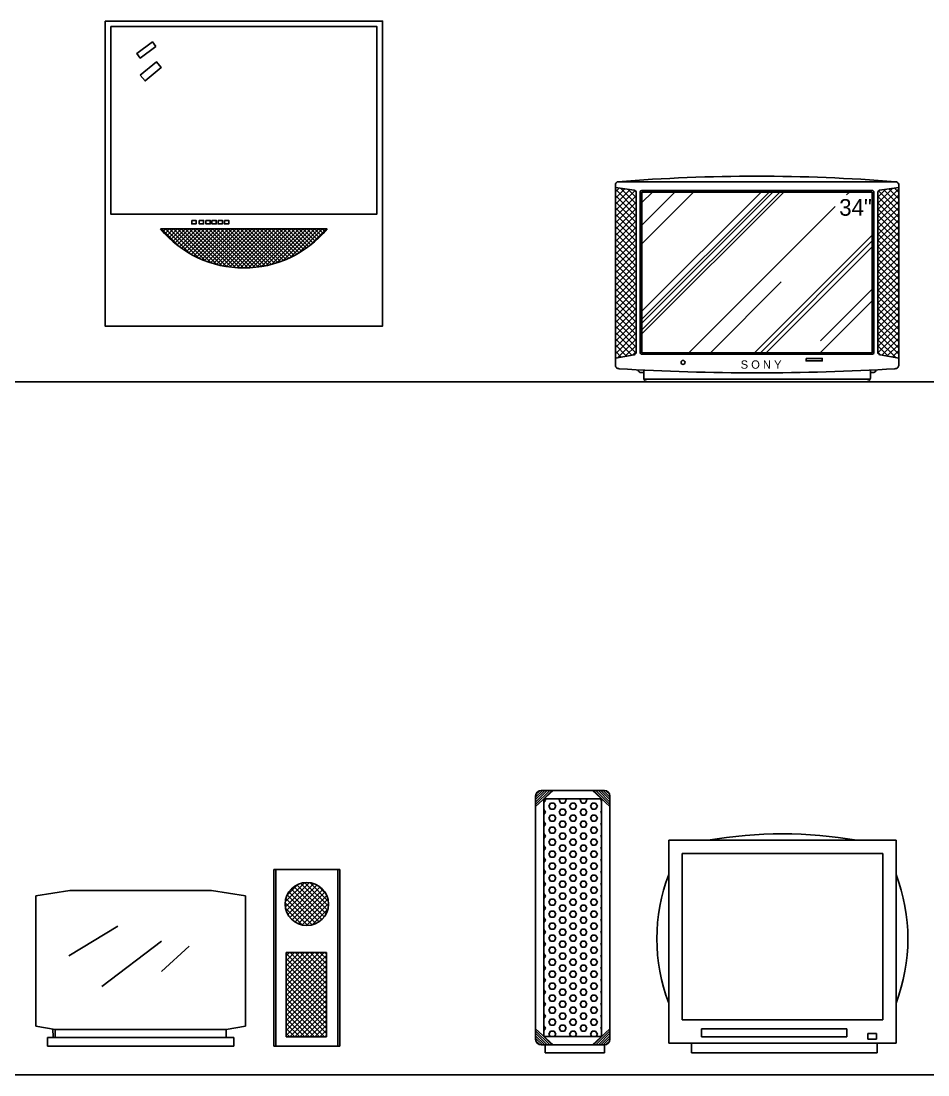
# Model space of a CAD drawing. Header units: inches. Extents: x 11.6 to 54.1, y 10.7 to 35.5.
# Drawn here: x 46.035 to 49.305, y 28.918 to 32.719 of the extents above; entities that cross this region are included whole.
import ezdxf

# ---------------------------------------------------------------- set-up
doc = ezdxf.new("R2010")
doc.units = ezdxf.units.IN
doc.header["$MEASUREMENT"] = 0
for name, color, linetype in [('02', 2, 'Continuous'), ('1', 1, 'Continuous'), ('4', 4, 'Continuous'), ('8', 8, 'Continuous')]:
    doc.layers.add(name, color=color, linetype=linetype)
doc.styles.get("Standard").update_dxf_attribs({"font": 'arial.ttf'})

msp = doc.modelspace()

# ---------------------------------------------------------------- hatches: boundary and pattern name
at = {"layer": '8'}
h = msp.add_hatch(dxfattribs=at)
h.set_pattern_fill('ANSI37', color=256, scale=0.005, style=0)
h.set_pattern_definition([(45, (41.211778, 18.648548), (-0.01122532, 0.01122532), []), (135, (41.211778, 18.648548), (-0.01122532, -0.01122532), [])])
h.paths.add_polyline_path([(48.2531, 32.1008, 0.358108), (48.246, 32.1092), (48.1781, 32.1188), (48.1781, 31.5037), (48.2454, 31.5157, 0.339562), (48.2531, 31.5245)])
h.paths.add_polyline_path([(49.1247, 31.523, 0.296181), (49.1321, 31.5157), (49.1997, 31.5036), (49.1997, 32.1189), (49.1307, 32.1092, 0.283174), (49.1247, 32.1021)])
h = msp.add_hatch(dxfattribs=at)
h.set_pattern_fill('ANSI37', color=256, scale=0.08, style=0)
h.set_pattern_definition([(45, (-63.41279, 25.887909), (-0.0070710678, 0.0070710678), []), (135, (-63.41279, 25.887909), (-0.0070710678, -0.0070710678), [])])
h.paths.add_polyline_path([(46.5384, 31.9693, 0.469549), (47.1384, 31.9693)])

# ---------------------------------------------------------------- linework, layer by layer
at = {"layer": '02'}
for p, q in [((48.1781, 32.1304), (48.1781, 31.478)), ((48.1872, 32.1397), (49.1883, 32.1397)), ((49.1997, 31.4787), (49.1997, 32.1304)), ((48.1781, 32.1188), (48.246, 32.1092)), ((48.2531, 32.1008), (48.2531, 31.5245)), ((48.2738, 32.0647), (48.3113, 32.1022)), ((48.2738, 31.9834), (48.3926, 32.1022)), ((48.2738, 31.6298), (48.7461, 32.1022)), ((48.2738, 31.9162), (48.4597, 32.1022)), ((48.2738, 31.5909), (48.785, 32.1022)), ((48.2738, 31.644), (48.732, 32.1022)), ((48.2738, 31.6051), (48.7709, 32.1022)), ((48.2738, 31.6723), (48.7037, 32.1022)), ((49.0117, 32.092), (49.0219, 32.1022)), ((49.1247, 32.1021), (49.1247, 31.523)), ((49.1997, 32.1189), (49.1307, 32.1092)), ((48.4428, 31.5231), (48.97, 32.0503)), ((47.1384, 31.9693), (46.5384, 31.9693)), ((48.6797, 31.5231), (49.1038, 31.9472)), ((48.7009, 31.5231), (49.1038, 31.926)), ((48.7221, 31.5231), (49.1038, 31.9048)), ((48.5206, 31.5231), (48.7756, 31.7781)), ((48.917, 31.566), (49.1038, 31.7527)), ((48.9166, 31.5231), (49.1038, 31.7103)), ((48.4428, 31.5231), (48.4715, 31.5518)), ((48.2454, 31.5157), (48.1781, 31.5037)), ((49.1321, 31.5157), (49.1995, 31.5037)), ((48.2718, 31.4513), (48.2802, 31.4513)), ((48.2802, 31.4604), (48.2802, 31.4317)), ((49.0973, 31.4604), (49.0973, 31.4317)), ((49.1057, 31.4513), (49.0973, 31.4513)), ((48.2809, 31.428), (49.0967, 31.428)), ((48.2929, 31.418), (49.0847, 31.418)), ((47.8905, 29.8933), (47.9412, 29.944)), ((47.8905, 29.9022), (47.9323, 29.944)), ((47.8905, 29.911), (47.9235, 29.944)), ((47.8905, 29.9199), (47.9146, 29.944)), ((47.8905, 29.8864), (47.9532, 29.944)), ((47.8905, 29.924), (47.8905, 29.0466)), ((47.8913, 29.9295), (47.905, 29.9432)), ((48.1383, 29.944), (47.9105, 29.944)), ((47.9142, 29.9082), (47.95, 29.944)), ((48.1583, 29.8864), (48.0956, 29.944)), ((48.1346, 29.9082), (48.0988, 29.944)), ((48.1583, 29.8933), (48.1076, 29.944)), ((48.1583, 29.9022), (48.1165, 29.944)), ((48.1583, 29.911), (48.1253, 29.944)), ((48.1583, 29.9199), (48.1342, 29.944)), ((48.1575, 29.9295), (48.1438, 29.9432)), ((48.1583, 29.0466), (48.1583, 29.924)), ((47.9205, 29.914), (47.9205, 29.0566)), ((48.1283, 29.914), (47.9205, 29.914)), ((47.9205, 29.9009), (47.9256, 29.9096)), ((47.9256, 29.9096), (47.923, 29.914)), ((47.9381, 29.8879), (47.9443, 29.8988)), ((47.9443, 29.8771), (47.9381, 29.8879)), ((47.9443, 29.8988), (47.9568, 29.8988)), ((47.9443, 29.8771), (47.9568, 29.8771)), ((47.9631, 29.8879), (47.9568, 29.8988)), ((47.9568, 29.8771), (47.9631, 29.8879)), ((47.9756, 29.9096), (47.9781, 29.914)), ((47.9818, 29.8988), (47.9756, 29.9096)), ((47.9756, 29.8663), (47.9818, 29.8771)), ((47.9818, 29.8988), (47.9943, 29.8988)), ((47.9818, 29.8771), (47.9943, 29.8771)), ((47.9943, 29.8988), (48.0006, 29.9096)), ((48.0006, 29.8663), (47.9943, 29.8771)), ((48.0006, 29.9096), (47.998, 29.914)), ((48.0131, 29.8879), (48.0193, 29.8988)), ((48.0193, 29.8771), (48.0131, 29.8879)), ((48.0193, 29.8988), (48.0318, 29.8988)), ((48.0193, 29.8771), (48.0318, 29.8771)), ((48.0381, 29.8879), (48.0318, 29.8988)), ((48.0318, 29.8771), (48.0381, 29.8879)), ((48.0506, 29.9096), (48.0531, 29.914)), ((48.0568, 29.8988), (48.0506, 29.9096)), ((48.0506, 29.8663), (48.0568, 29.8771)), ((48.0568, 29.8988), (48.0693, 29.8988)), ((48.0568, 29.8771), (48.0693, 29.8771)), ((48.0693, 29.8988), (48.0756, 29.9096)), ((48.0756, 29.8663), (48.0693, 29.8771)), ((48.0756, 29.9096), (48.073, 29.914)), ((48.0881, 29.8879), (48.0943, 29.8988)), ((48.0943, 29.8771), (48.0881, 29.8879)), ((48.0943, 29.8988), (48.1068, 29.8988)), ((48.0943, 29.8771), (48.1068, 29.8771)), ((48.1131, 29.8879), (48.1068, 29.8988)), ((48.1068, 29.8771), (48.1131, 29.8879)), ((48.1256, 29.9096), (48.1281, 29.914)), ((48.1283, 29.9049), (48.1256, 29.9096)), ((48.1283, 29.0566), (48.1283, 29.914)), ((47.9256, 29.8663), (47.9205, 29.875)), ((47.9205, 29.8576), (47.9256, 29.8663)), ((47.9381, 29.8446), (47.9443, 29.8555)), ((47.9443, 29.8338), (47.9381, 29.8446)), ((47.9443, 29.8555), (47.9568, 29.8555)), ((47.9631, 29.8446), (47.9568, 29.8555)), ((47.9568, 29.8338), (47.9631, 29.8446)), ((47.9818, 29.8555), (47.9756, 29.8663)), ((47.9818, 29.8555), (47.9943, 29.8555)), ((47.9943, 29.8555), (48.0006, 29.8663)), ((48.0131, 29.8446), (48.0193, 29.8555)), ((48.0193, 29.8338), (48.0131, 29.8446)), ((48.0193, 29.8555), (48.0318, 29.8555)), ((48.0381, 29.8446), (48.0318, 29.8555)), ((48.0318, 29.8338), (48.0381, 29.8446)), ((48.0568, 29.8555), (48.0506, 29.8663)), ((48.0568, 29.8555), (48.0693, 29.8555)), ((48.0693, 29.8555), (48.0756, 29.8663)), ((48.0881, 29.8446), (48.0943, 29.8555)), ((48.0943, 29.8338), (48.0881, 29.8446)), ((48.0943, 29.8555), (48.1068, 29.8555)), ((48.1131, 29.8446), (48.1068, 29.8555)), ((48.1068, 29.8338), (48.1131, 29.8446)), ((48.1256, 29.8663), (48.1283, 29.871)), ((48.1283, 29.8616), (48.1256, 29.8663)), ((47.9256, 29.823), (47.9205, 29.8317)), ((47.9205, 29.8143), (47.9256, 29.823)), ((47.9381, 29.8013), (47.9443, 29.8122)), ((47.9443, 29.7905), (47.9381, 29.8013)), ((47.9443, 29.8338), (47.9568, 29.8338)), ((47.9443, 29.8122), (47.9568, 29.8122)), ((47.9631, 29.8013), (47.9568, 29.8122)), ((47.9568, 29.7905), (47.9631, 29.8013)), ((47.9756, 29.823), (47.9818, 29.8338)), ((47.9818, 29.8122), (47.9756, 29.823)), ((47.9818, 29.8338), (47.9943, 29.8338)), ((47.9818, 29.8122), (47.9943, 29.8122)), ((48.0006, 29.823), (47.9943, 29.8338)), ((47.9943, 29.8122), (48.0006, 29.823)), ((48.0131, 29.8013), (48.0193, 29.8122)), ((48.0193, 29.7905), (48.0131, 29.8013)), ((48.0193, 29.8338), (48.0318, 29.8338)), ((48.0193, 29.8122), (48.0318, 29.8122)), ((48.0381, 29.8013), (48.0318, 29.8122)), ((48.0318, 29.7905), (48.0381, 29.8013)), ((48.0506, 29.823), (48.0568, 29.8338)), ((48.0568, 29.8122), (48.0506, 29.823)), ((48.0568, 29.8338), (48.0693, 29.8338)), ((48.0568, 29.8122), (48.0693, 29.8122)), ((48.0756, 29.823), (48.0693, 29.8338)), ((48.0693, 29.8122), (48.0756, 29.823)), ((48.0881, 29.8013), (48.0943, 29.8122)), ((48.0943, 29.7905), (48.0881, 29.8013)), ((48.0943, 29.8338), (48.1068, 29.8338)), ((48.0943, 29.8122), (48.1068, 29.8122)), ((48.1131, 29.8013), (48.1068, 29.8122)), ((48.1068, 29.7905), (48.1131, 29.8013)), ((48.1256, 29.823), (48.1283, 29.8277)), ((48.1283, 29.8183), (48.1256, 29.823)), ((47.9256, 29.7797), (47.9205, 29.7884)), ((47.9205, 29.771), (47.9256, 29.7797)), ((47.9381, 29.758), (47.9443, 29.7689)), ((47.9443, 29.7905), (47.9568, 29.7905)), ((47.9443, 29.7689), (47.9568, 29.7689)), ((47.9631, 29.758), (47.9568, 29.7689)), ((47.9756, 29.7797), (47.9818, 29.7905)), ((47.9818, 29.7689), (47.9756, 29.7797)), ((47.9818, 29.7905), (47.9943, 29.7905)), ((47.9818, 29.7689), (47.9943, 29.7689)), ((48.0006, 29.7797), (47.9943, 29.7905)), ((47.9943, 29.7689), (48.0006, 29.7797)), ((48.0131, 29.758), (48.0193, 29.7689)), ((48.0193, 29.7905), (48.0318, 29.7905)), ((48.0193, 29.7689), (48.0318, 29.7689)), ((48.0381, 29.758), (48.0318, 29.7689)), ((48.0506, 29.7797), (48.0568, 29.7905)), ((48.0568, 29.7689), (48.0506, 29.7797)), ((48.0568, 29.7905), (48.0693, 29.7905)), ((48.0568, 29.7689), (48.0693, 29.7689)), ((48.0756, 29.7797), (48.0693, 29.7905)), ((48.0693, 29.7689), (48.0756, 29.7797)), ((48.0881, 29.758), (48.0943, 29.7689)), ((48.0943, 29.7905), (48.1068, 29.7905)), ((48.0943, 29.7689), (48.1068, 29.7689)), ((48.1131, 29.758), (48.1068, 29.7689)), ((48.1256, 29.7797), (48.1283, 29.7844)), ((48.1283, 29.775), (48.1256, 29.7797)), ((48.3703, 29.7648), (48.3703, 29.0321)), ((49.1899, 29.7648), (48.3703, 29.7648)), ((49.1899, 29.0321), (49.1899, 29.7648)), ((47.9256, 29.7364), (47.9205, 29.7451)), ((47.9205, 29.7277), (47.9256, 29.7364)), ((47.9443, 29.7472), (47.9381, 29.758)), ((47.9381, 29.7147), (47.9443, 29.7256)), ((47.9443, 29.7472), (47.9568, 29.7472)), ((47.9443, 29.7256), (47.9568, 29.7256)), ((47.9568, 29.7472), (47.9631, 29.758)), ((47.9631, 29.7147), (47.9568, 29.7256)), ((47.9756, 29.7364), (47.9818, 29.7472)), ((47.9818, 29.7256), (47.9756, 29.7364)), ((47.9818, 29.7472), (47.9943, 29.7472)), ((47.9818, 29.7256), (47.9943, 29.7256)), ((48.0006, 29.7364), (47.9943, 29.7472)), ((47.9943, 29.7256), (48.0006, 29.7364)), ((48.0193, 29.7472), (48.0131, 29.758)), ((48.0131, 29.7147), (48.0193, 29.7256)), ((48.0193, 29.7472), (48.0318, 29.7472)), ((48.0193, 29.7256), (48.0318, 29.7256)), ((48.0318, 29.7472), (48.0381, 29.758)), ((48.0381, 29.7147), (48.0318, 29.7256)), ((48.0506, 29.7364), (48.0568, 29.7472)), ((48.0568, 29.7256), (48.0506, 29.7364)), ((48.0568, 29.7472), (48.0693, 29.7472)), ((48.0568, 29.7256), (48.0693, 29.7256)), ((48.0756, 29.7364), (48.0693, 29.7472)), ((48.0693, 29.7256), (48.0756, 29.7364)), ((48.0943, 29.7472), (48.0881, 29.758)), ((48.0881, 29.7147), (48.0943, 29.7256)), ((48.0943, 29.7472), (48.1068, 29.7472)), ((48.0943, 29.7256), (48.1068, 29.7256)), ((48.1068, 29.7472), (48.1131, 29.758)), ((48.1131, 29.7147), (48.1068, 29.7256)), ((48.1256, 29.7364), (48.1283, 29.7411)), ((48.1283, 29.7317), (48.1256, 29.7364)), ((47.9256, 29.6931), (47.9205, 29.7018)), ((47.9205, 29.6844), (47.9256, 29.6931)), ((47.9443, 29.7039), (47.9381, 29.7147)), ((47.9443, 29.7039), (47.9568, 29.7039)), ((47.9568, 29.7039), (47.9631, 29.7147)), ((47.9756, 29.6931), (47.9818, 29.7039)), ((47.9818, 29.6823), (47.9756, 29.6931)), ((47.9818, 29.7039), (47.9943, 29.7039)), ((48.0006, 29.6931), (47.9943, 29.7039)), ((47.9943, 29.6823), (48.0006, 29.6931)), ((48.0193, 29.7039), (48.0131, 29.7147)), ((48.0193, 29.7039), (48.0318, 29.7039)), ((48.0318, 29.7039), (48.0381, 29.7147)), ((48.0506, 29.6931), (48.0568, 29.7039)), ((48.0568, 29.6823), (48.0506, 29.6931)), ((48.0568, 29.7039), (48.0693, 29.7039)), ((48.0756, 29.6931), (48.0693, 29.7039)), ((48.0693, 29.6823), (48.0756, 29.6931)), ((48.0943, 29.7039), (48.0881, 29.7147)), ((48.0943, 29.7039), (48.1068, 29.7039)), ((48.1068, 29.7039), (48.1131, 29.7147)), ((48.1256, 29.6931), (48.1283, 29.6978)), ((48.1283, 29.6884), (48.1256, 29.6931)), ((48.4183, 29.7168), (48.4183, 29.1168)), ((49.1419, 29.7168), (48.4183, 29.7168)), ((49.1419, 29.1168), (49.1419, 29.7168)), ((47.9256, 29.6498), (47.9205, 29.6585)), ((47.9205, 29.6411), (47.9256, 29.6498)), ((47.9381, 29.6714), (47.9443, 29.6823)), ((47.9443, 29.6606), (47.9381, 29.6714)), ((47.9443, 29.6823), (47.9568, 29.6823)), ((47.9443, 29.6606), (47.9568, 29.6606)), ((47.9631, 29.6714), (47.9568, 29.6823)), ((47.9568, 29.6606), (47.9631, 29.6714)), ((47.9756, 29.6498), (47.9818, 29.6606)), ((47.9818, 29.639), (47.9756, 29.6498)), ((47.9818, 29.6823), (47.9943, 29.6823)), ((47.9818, 29.6606), (47.9943, 29.6606)), ((48.0006, 29.6498), (47.9943, 29.6606)), ((47.9943, 29.639), (48.0006, 29.6498)), ((48.0131, 29.6714), (48.0193, 29.6823)), ((48.0193, 29.6606), (48.0131, 29.6714)), ((48.0193, 29.6823), (48.0318, 29.6823)), ((48.0193, 29.6606), (48.0318, 29.6606)), ((48.0381, 29.6714), (48.0318, 29.6823)), ((48.0318, 29.6606), (48.0381, 29.6714)), ((48.0506, 29.6498), (48.0568, 29.6606)), ((48.0568, 29.639), (48.0506, 29.6498)), ((48.0568, 29.6823), (48.0693, 29.6823)), ((48.0568, 29.6606), (48.0693, 29.6606)), ((48.0756, 29.6498), (48.0693, 29.6606)), ((48.0693, 29.639), (48.0756, 29.6498)), ((48.0881, 29.6714), (48.0943, 29.6823)), ((48.0943, 29.6606), (48.0881, 29.6714)), ((48.0943, 29.6823), (48.1068, 29.6823)), ((48.0943, 29.6606), (48.1068, 29.6606)), ((48.1131, 29.6714), (48.1068, 29.6823)), ((48.1068, 29.6606), (48.1131, 29.6714)), ((48.1256, 29.6498), (48.1283, 29.6545)), ((48.1283, 29.6451), (48.1256, 29.6498)), ((47.9256, 29.6065), (47.9205, 29.6152)), ((47.9381, 29.6281), (47.9443, 29.639)), ((47.9443, 29.6173), (47.9381, 29.6281)), ((47.9443, 29.639), (47.9568, 29.639)), ((47.9443, 29.6173), (47.9568, 29.6173)), ((47.9631, 29.6281), (47.9568, 29.639)), ((47.9568, 29.6173), (47.9631, 29.6281)), ((47.9756, 29.6065), (47.9818, 29.6173)), ((47.9818, 29.639), (47.9943, 29.639)), ((47.9818, 29.6173), (47.9943, 29.6173)), ((48.0006, 29.6065), (47.9943, 29.6173)), ((48.0131, 29.6281), (48.0193, 29.639)), ((48.0193, 29.6173), (48.0131, 29.6281)), ((48.0193, 29.639), (48.0318, 29.639)), ((48.0193, 29.6173), (48.0318, 29.6173)), ((48.0381, 29.6281), (48.0318, 29.639)), ((48.0318, 29.6173), (48.0381, 29.6281)), ((48.0506, 29.6065), (48.0568, 29.6173)), ((48.0568, 29.639), (48.0693, 29.639)), ((48.0568, 29.6173), (48.0693, 29.6173)), ((48.0756, 29.6065), (48.0693, 29.6173)), ((48.0881, 29.6281), (48.0943, 29.639)), ((48.0943, 29.6173), (48.0881, 29.6281)), ((48.0943, 29.639), (48.1068, 29.639)), ((48.0943, 29.6173), (48.1068, 29.6173)), ((48.1131, 29.6281), (48.1068, 29.639)), ((48.1068, 29.6173), (48.1131, 29.6281)), ((48.1256, 29.6065), (48.1283, 29.6112)), ((47.9205, 29.5978), (47.9256, 29.6065)), ((47.9381, 29.5848), (47.9443, 29.5957)), ((47.9443, 29.574), (47.9381, 29.5848)), ((47.9443, 29.5957), (47.9568, 29.5957)), ((47.9443, 29.574), (47.9568, 29.574)), ((47.9631, 29.5848), (47.9568, 29.5957)), ((47.9568, 29.574), (47.9631, 29.5848)), ((47.9818, 29.5957), (47.9756, 29.6065)), ((47.9756, 29.5632), (47.9818, 29.574)), ((47.9818, 29.5957), (47.9943, 29.5957)), ((47.9818, 29.574), (47.9943, 29.574)), ((47.9943, 29.5957), (48.0006, 29.6065)), ((48.0006, 29.5632), (47.9943, 29.574)), ((48.0131, 29.5848), (48.0193, 29.5957)), ((48.0193, 29.574), (48.0131, 29.5848)), ((48.0193, 29.5957), (48.0318, 29.5957)), ((48.0193, 29.574), (48.0318, 29.574)), ((48.0381, 29.5848), (48.0318, 29.5957)), ((48.0318, 29.574), (48.0381, 29.5848)), ((48.0568, 29.5957), (48.0506, 29.6065)), ((48.0506, 29.5632), (48.0568, 29.574)), ((48.0568, 29.5957), (48.0693, 29.5957)), ((48.0568, 29.574), (48.0693, 29.574)), ((48.0693, 29.5957), (48.0756, 29.6065)), ((48.0756, 29.5632), (48.0693, 29.574)), ((48.0881, 29.5848), (48.0943, 29.5957)), ((48.0943, 29.574), (48.0881, 29.5848)), ((48.0943, 29.5957), (48.1068, 29.5957)), ((48.0943, 29.574), (48.1068, 29.574)), ((48.1131, 29.5848), (48.1068, 29.5957)), ((48.1068, 29.574), (48.1131, 29.5848)), ((48.1283, 29.6018), (48.1256, 29.6065)), ((47.9256, 29.5632), (47.9205, 29.5719)), ((47.9205, 29.5545), (47.9256, 29.5632)), ((47.9381, 29.5415), (47.9443, 29.5523)), ((47.9443, 29.5307), (47.9381, 29.5415)), ((47.9443, 29.5523), (47.9568, 29.5523)), ((47.9631, 29.5415), (47.9568, 29.5523)), ((47.9568, 29.5307), (47.9631, 29.5415)), ((47.9818, 29.5523), (47.9756, 29.5632)), ((47.9818, 29.5523), (47.9943, 29.5523)), ((47.9943, 29.5523), (48.0006, 29.5632)), ((48.0131, 29.5415), (48.0193, 29.5523)), ((48.0193, 29.5307), (48.0131, 29.5415)), ((48.0193, 29.5523), (48.0318, 29.5523)), ((48.0381, 29.5415), (48.0318, 29.5523)), ((48.0318, 29.5307), (48.0381, 29.5415)), ((48.0568, 29.5523), (48.0506, 29.5632)), ((48.0568, 29.5523), (48.0693, 29.5523)), ((48.0693, 29.5523), (48.0756, 29.5632)), ((48.0881, 29.5415), (48.0943, 29.5523)), ((48.0943, 29.5307), (48.0881, 29.5415)), ((48.0943, 29.5523), (48.1068, 29.5523)), ((48.1131, 29.5415), (48.1068, 29.5523)), ((48.1068, 29.5307), (48.1131, 29.5415)), ((48.1256, 29.5632), (48.1283, 29.5679)), ((48.1283, 29.5585), (48.1256, 29.5632)), ((47.9256, 29.5199), (47.9205, 29.5286)), ((47.9205, 29.5112), (47.9256, 29.5199)), ((47.9381, 29.4982), (47.9443, 29.509)), ((47.9443, 29.4874), (47.9381, 29.4982)), ((47.9443, 29.5307), (47.9568, 29.5307)), ((47.9443, 29.509), (47.9568, 29.509)), ((47.9631, 29.4982), (47.9568, 29.509)), ((47.9568, 29.4874), (47.9631, 29.4982)), ((47.9756, 29.5199), (47.9818, 29.5307)), ((47.9818, 29.509), (47.9756, 29.5199)), ((47.9818, 29.5307), (47.9943, 29.5307)), ((47.9818, 29.509), (47.9943, 29.509)), ((48.0006, 29.5199), (47.9943, 29.5307)), ((47.9943, 29.509), (48.0006, 29.5199)), ((48.0131, 29.4982), (48.0193, 29.509)), ((48.0193, 29.4874), (48.0131, 29.4982)), ((48.0193, 29.5307), (48.0318, 29.5307)), ((48.0193, 29.509), (48.0318, 29.509)), ((48.0381, 29.4982), (48.0318, 29.509)), ((48.0318, 29.4874), (48.0381, 29.4982)), ((48.0506, 29.5199), (48.0568, 29.5307)), ((48.0568, 29.509), (48.0506, 29.5199)), ((48.0568, 29.5307), (48.0693, 29.5307)), ((48.0568, 29.509), (48.0693, 29.509)), ((48.0756, 29.5199), (48.0693, 29.5307)), ((48.0693, 29.509), (48.0756, 29.5199)), ((48.0881, 29.4982), (48.0943, 29.509)), ((48.0943, 29.4874), (48.0881, 29.4982)), ((48.0943, 29.5307), (48.1068, 29.5307)), ((48.0943, 29.509), (48.1068, 29.509)), ((48.1131, 29.4982), (48.1068, 29.509)), ((48.1068, 29.4874), (48.1131, 29.4982)), ((48.1256, 29.5199), (48.1283, 29.5246)), ((48.1283, 29.5152), (48.1256, 29.5199)), ((47.9256, 29.4766), (47.9205, 29.4853)), ((47.9205, 29.4678), (47.9256, 29.4766)), ((47.9381, 29.4549), (47.9443, 29.4657)), ((47.9443, 29.4874), (47.9568, 29.4874)), ((47.9443, 29.4657), (47.9568, 29.4657)), ((47.9631, 29.4549), (47.9568, 29.4657)), ((47.9756, 29.4766), (47.9818, 29.4874)), ((47.9818, 29.4657), (47.9756, 29.4766)), ((47.9818, 29.4874), (47.9943, 29.4874)), ((47.9818, 29.4657), (47.9943, 29.4657)), ((48.0006, 29.4766), (47.9943, 29.4874)), ((47.9943, 29.4657), (48.0006, 29.4766)), ((48.0131, 29.4549), (48.0193, 29.4657)), ((48.0193, 29.4874), (48.0318, 29.4874)), ((48.0193, 29.4657), (48.0318, 29.4657)), ((48.0381, 29.4549), (48.0318, 29.4657)), ((48.0506, 29.4766), (48.0568, 29.4874)), ((48.0568, 29.4657), (48.0506, 29.4766)), ((48.0568, 29.4874), (48.0693, 29.4874)), ((48.0568, 29.4657), (48.0693, 29.4657)), ((48.0756, 29.4766), (48.0693, 29.4874)), ((48.0693, 29.4657), (48.0756, 29.4766)), ((48.0881, 29.4549), (48.0943, 29.4657)), ((48.0943, 29.4874), (48.1068, 29.4874)), ((48.0943, 29.4657), (48.1068, 29.4657)), ((48.1131, 29.4549), (48.1068, 29.4657)), ((48.1256, 29.4766), (48.1283, 29.4813)), ((48.1283, 29.4719), (48.1256, 29.4766)), ((46.2073, 29.3474), (46.3836, 29.4543)), ((47.9256, 29.4333), (47.9205, 29.442)), ((47.9205, 29.4245), (47.9256, 29.4333)), ((47.9443, 29.4441), (47.9381, 29.4549)), ((47.9381, 29.4116), (47.9443, 29.4224)), ((47.9443, 29.4441), (47.9568, 29.4441)), ((47.9443, 29.4224), (47.9568, 29.4224)), ((47.9568, 29.4441), (47.9631, 29.4549)), ((47.9631, 29.4116), (47.9568, 29.4224)), ((47.9756, 29.4333), (47.9818, 29.4441)), ((47.9818, 29.4224), (47.9756, 29.4333)), ((47.9818, 29.4441), (47.9943, 29.4441)), ((47.9818, 29.4224), (47.9943, 29.4224)), ((48.0006, 29.4333), (47.9943, 29.4441)), ((47.9943, 29.4224), (48.0006, 29.4333)), ((48.0193, 29.4441), (48.0131, 29.4549)), ((48.0131, 29.4116), (48.0193, 29.4224)), ((48.0193, 29.4441), (48.0318, 29.4441)), ((48.0193, 29.4224), (48.0318, 29.4224)), ((48.0318, 29.4441), (48.0381, 29.4549)), ((48.0381, 29.4116), (48.0318, 29.4224)), ((48.0506, 29.4333), (48.0568, 29.4441)), ((48.0568, 29.4224), (48.0506, 29.4333)), ((48.0568, 29.4441), (48.0693, 29.4441)), ((48.0568, 29.4224), (48.0693, 29.4224)), ((48.0756, 29.4333), (48.0693, 29.4441)), ((48.0693, 29.4224), (48.0756, 29.4333)), ((48.0943, 29.4441), (48.0881, 29.4549)), ((48.0881, 29.4116), (48.0943, 29.4224)), ((48.0943, 29.4441), (48.1068, 29.4441)), ((48.0943, 29.4224), (48.1068, 29.4224)), ((48.1068, 29.4441), (48.1131, 29.4549)), ((48.1131, 29.4116), (48.1068, 29.4224)), ((48.1256, 29.4333), (48.1283, 29.438)), ((48.1283, 29.4286), (48.1256, 29.4333)), ((46.3269, 29.2373), (46.541, 29.4008)), ((47.9256, 29.39), (47.9205, 29.3987)), ((47.9205, 29.3812), (47.9256, 29.39)), ((47.9443, 29.4008), (47.9381, 29.4116)), ((47.9443, 29.4008), (47.9568, 29.4008)), ((47.9568, 29.4008), (47.9631, 29.4116)), ((47.9756, 29.39), (47.9818, 29.4008)), ((47.9818, 29.3791), (47.9756, 29.39)), ((47.9818, 29.4008), (47.9943, 29.4008)), ((48.0006, 29.39), (47.9943, 29.4008)), ((47.9943, 29.3791), (48.0006, 29.39)), ((48.0193, 29.4008), (48.0131, 29.4116)), ((48.0193, 29.4008), (48.0318, 29.4008)), ((48.0318, 29.4008), (48.0381, 29.4116)), ((48.0506, 29.39), (48.0568, 29.4008)), ((48.0568, 29.3791), (48.0506, 29.39)), ((48.0568, 29.4008), (48.0693, 29.4008)), ((48.0756, 29.39), (48.0693, 29.4008)), ((48.0693, 29.3791), (48.0756, 29.39)), ((48.0943, 29.4008), (48.0881, 29.4116)), ((48.0943, 29.4008), (48.1068, 29.4008)), ((48.1068, 29.4008), (48.1131, 29.4116)), ((48.1256, 29.39), (48.1283, 29.3947)), ((48.1283, 29.3853), (48.1256, 29.39)), ((46.541, 29.2908), (46.6417, 29.382)), ((47.9256, 29.3467), (47.9205, 29.3554)), ((47.9205, 29.3379), (47.9256, 29.3467)), ((47.9381, 29.3683), (47.9443, 29.3791)), ((47.9443, 29.3575), (47.9381, 29.3683)), ((47.9443, 29.3791), (47.9568, 29.3791)), ((47.9443, 29.3575), (47.9568, 29.3575)), ((47.9631, 29.3683), (47.9568, 29.3791)), ((47.9568, 29.3575), (47.9631, 29.3683)), ((47.9756, 29.3467), (47.9818, 29.3575)), ((47.9818, 29.3358), (47.9756, 29.3467)), ((47.9818, 29.3791), (47.9943, 29.3791)), ((47.9818, 29.3575), (47.9943, 29.3575)), ((48.0006, 29.3467), (47.9943, 29.3575)), ((47.9943, 29.3358), (48.0006, 29.3467)), ((48.0131, 29.3683), (48.0193, 29.3791)), ((48.0193, 29.3575), (48.0131, 29.3683)), ((48.0193, 29.3791), (48.0318, 29.3791)), ((48.0193, 29.3575), (48.0318, 29.3575)), ((48.0381, 29.3683), (48.0318, 29.3791)), ((48.0318, 29.3575), (48.0381, 29.3683)), ((48.0506, 29.3467), (48.0568, 29.3575)), ((48.0568, 29.3358), (48.0506, 29.3467)), ((48.0568, 29.3791), (48.0693, 29.3791)), ((48.0568, 29.3575), (48.0693, 29.3575)), ((48.0756, 29.3467), (48.0693, 29.3575)), ((48.0693, 29.3358), (48.0756, 29.3467)), ((48.0881, 29.3683), (48.0943, 29.3791)), ((48.0943, 29.3575), (48.0881, 29.3683)), ((48.0943, 29.3791), (48.1068, 29.3791)), ((48.0943, 29.3575), (48.1068, 29.3575)), ((48.1131, 29.3683), (48.1068, 29.3791)), ((48.1068, 29.3575), (48.1131, 29.3683)), ((48.1256, 29.3467), (48.1283, 29.3514)), ((48.1283, 29.3419), (48.1256, 29.3467)), ((47.9256, 29.3034), (47.9205, 29.3121)), ((47.9381, 29.325), (47.9443, 29.3358)), ((47.9443, 29.3142), (47.9381, 29.325)), ((47.9443, 29.3358), (47.9568, 29.3358)), ((47.9443, 29.3142), (47.9568, 29.3142)), ((47.9631, 29.325), (47.9568, 29.3358)), ((47.9568, 29.3142), (47.9631, 29.325)), ((47.9756, 29.3034), (47.9818, 29.3142)), ((47.9818, 29.3358), (47.9943, 29.3358)), ((47.9818, 29.3142), (47.9943, 29.3142)), ((48.0006, 29.3034), (47.9943, 29.3142)), ((48.0131, 29.325), (48.0193, 29.3358)), ((48.0193, 29.3142), (48.0131, 29.325)), ((48.0193, 29.3358), (48.0318, 29.3358)), ((48.0193, 29.3142), (48.0318, 29.3142)), ((48.0381, 29.325), (48.0318, 29.3358)), ((48.0318, 29.3142), (48.0381, 29.325)), ((48.0506, 29.3034), (48.0568, 29.3142)), ((48.0568, 29.3358), (48.0693, 29.3358)), ((48.0568, 29.3142), (48.0693, 29.3142)), ((48.0756, 29.3034), (48.0693, 29.3142)), ((48.0881, 29.325), (48.0943, 29.3358)), ((48.0943, 29.3142), (48.0881, 29.325)), ((48.0943, 29.3358), (48.1068, 29.3358)), ((48.0943, 29.3142), (48.1068, 29.3142)), ((48.1131, 29.325), (48.1068, 29.3358)), ((48.1068, 29.3142), (48.1131, 29.325)), ((48.1256, 29.3034), (48.1283, 29.3081)), ((47.9205, 29.2946), (47.9256, 29.3034)), ((47.9256, 29.2601), (47.9205, 29.2688)), ((47.9381, 29.2817), (47.9443, 29.2925)), ((47.9443, 29.2709), (47.9381, 29.2817)), ((47.9443, 29.2925), (47.9568, 29.2925)), ((47.9443, 29.2709), (47.9568, 29.2709)), ((47.9631, 29.2817), (47.9568, 29.2925)), ((47.9568, 29.2709), (47.9631, 29.2817)), ((47.9818, 29.2925), (47.9756, 29.3034)), ((47.9756, 29.2601), (47.9818, 29.2709)), ((47.9818, 29.2925), (47.9943, 29.2925)), ((47.9818, 29.2709), (47.9943, 29.2709)), ((47.9943, 29.2925), (48.0006, 29.3034)), ((48.0006, 29.2601), (47.9943, 29.2709)), ((48.0131, 29.2817), (48.0193, 29.2925)), ((48.0193, 29.2709), (48.0131, 29.2817)), ((48.0193, 29.2925), (48.0318, 29.2925)), ((48.0193, 29.2709), (48.0318, 29.2709)), ((48.0381, 29.2817), (48.0318, 29.2925)), ((48.0318, 29.2709), (48.0381, 29.2817)), ((48.0568, 29.2925), (48.0506, 29.3034)), ((48.0506, 29.2601), (48.0568, 29.2709)), ((48.0568, 29.2925), (48.0693, 29.2925)), ((48.0568, 29.2709), (48.0693, 29.2709)), ((48.0693, 29.2925), (48.0756, 29.3034)), ((48.0756, 29.2601), (48.0693, 29.2709)), ((48.0881, 29.2817), (48.0943, 29.2925)), ((48.0943, 29.2709), (48.0881, 29.2817)), ((48.0943, 29.2925), (48.1068, 29.2925)), ((48.0943, 29.2709), (48.1068, 29.2709)), ((48.1131, 29.2817), (48.1068, 29.2925)), ((48.1068, 29.2709), (48.1131, 29.2817)), ((48.1283, 29.2986), (48.1256, 29.3034)), ((47.9205, 29.2513), (47.9256, 29.2601)), ((47.9381, 29.2384), (47.9443, 29.2492)), ((47.9443, 29.2276), (47.9381, 29.2384)), ((47.9443, 29.2492), (47.9568, 29.2492)), ((47.9631, 29.2384), (47.9568, 29.2492)), ((47.9568, 29.2276), (47.9631, 29.2384)), ((47.9818, 29.2492), (47.9756, 29.2601)), ((47.9818, 29.2492), (47.9943, 29.2492)), ((47.9943, 29.2492), (48.0006, 29.2601)), ((48.0131, 29.2384), (48.0193, 29.2492)), ((48.0193, 29.2276), (48.0131, 29.2384)), ((48.0193, 29.2492), (48.0318, 29.2492)), ((48.0381, 29.2384), (48.0318, 29.2492)), ((48.0318, 29.2276), (48.0381, 29.2384)), ((48.0568, 29.2492), (48.0506, 29.2601)), ((48.0568, 29.2492), (48.0693, 29.2492)), ((48.0693, 29.2492), (48.0756, 29.2601)), ((48.0881, 29.2384), (48.0943, 29.2492)), ((48.0943, 29.2276), (48.0881, 29.2384)), ((48.0943, 29.2492), (48.1068, 29.2492)), ((48.1131, 29.2384), (48.1068, 29.2492)), ((48.1068, 29.2276), (48.1131, 29.2384)), ((48.1256, 29.2601), (48.1283, 29.2648)), ((48.1283, 29.2553), (48.1256, 29.2601)), ((47.9256, 29.2168), (47.9205, 29.2255)), ((47.9205, 29.208), (47.9256, 29.2168)), ((47.9381, 29.1951), (47.9443, 29.2059)), ((47.9443, 29.1843), (47.9381, 29.1951)), ((47.9443, 29.2276), (47.9568, 29.2276)), ((47.9443, 29.2059), (47.9568, 29.2059)), ((47.9631, 29.1951), (47.9568, 29.2059)), ((47.9568, 29.1843), (47.9631, 29.1951)), ((47.9756, 29.2168), (47.9818, 29.2276)), ((47.9818, 29.2059), (47.9756, 29.2168)), ((47.9818, 29.2276), (47.9943, 29.2276)), ((47.9818, 29.2059), (47.9943, 29.2059)), ((48.0006, 29.2168), (47.9943, 29.2276)), ((47.9943, 29.2059), (48.0006, 29.2168)), ((48.0131, 29.1951), (48.0193, 29.2059)), ((48.0193, 29.1843), (48.0131, 29.1951)), ((48.0193, 29.2276), (48.0318, 29.2276)), ((48.0193, 29.2059), (48.0318, 29.2059)), ((48.0381, 29.1951), (48.0318, 29.2059)), ((48.0318, 29.1843), (48.0381, 29.1951)), ((48.0506, 29.2168), (48.0568, 29.2276)), ((48.0568, 29.2059), (48.0506, 29.2168)), ((48.0568, 29.2276), (48.0693, 29.2276)), ((48.0568, 29.2059), (48.0693, 29.2059)), ((48.0756, 29.2168), (48.0693, 29.2276)), ((48.0693, 29.2059), (48.0756, 29.2168)), ((48.0881, 29.1951), (48.0943, 29.2059)), ((48.0943, 29.1843), (48.0881, 29.1951)), ((48.0943, 29.2276), (48.1068, 29.2276)), ((48.0943, 29.2059), (48.1068, 29.2059)), ((48.1131, 29.1951), (48.1068, 29.2059)), ((48.1068, 29.1843), (48.1131, 29.1951)), ((48.1256, 29.2168), (48.1283, 29.2215)), ((48.1283, 29.212), (48.1256, 29.2168)), ((47.9256, 29.1735), (47.9205, 29.1822)), ((47.9205, 29.1647), (47.9256, 29.1735)), ((47.9381, 29.1518), (47.9443, 29.1626)), ((47.9443, 29.1843), (47.9568, 29.1843)), ((47.9443, 29.1626), (47.9568, 29.1626)), ((47.9631, 29.1518), (47.9568, 29.1626)), ((47.9756, 29.1735), (47.9818, 29.1843)), ((47.9818, 29.1626), (47.9756, 29.1735)), ((47.9818, 29.1843), (47.9943, 29.1843)), ((47.9818, 29.1626), (47.9943, 29.1626)), ((48.0006, 29.1735), (47.9943, 29.1843)), ((47.9943, 29.1626), (48.0006, 29.1735)), ((48.0131, 29.1518), (48.0193, 29.1626)), ((48.0193, 29.1843), (48.0318, 29.1843)), ((48.0193, 29.1626), (48.0318, 29.1626)), ((48.0381, 29.1518), (48.0318, 29.1626)), ((48.0506, 29.1735), (48.0568, 29.1843)), ((48.0568, 29.1626), (48.0506, 29.1735)), ((48.0568, 29.1843), (48.0693, 29.1843)), ((48.0568, 29.1626), (48.0693, 29.1626)), ((48.0756, 29.1735), (48.0693, 29.1843)), ((48.0693, 29.1626), (48.0756, 29.1735)), ((48.0881, 29.1518), (48.0943, 29.1626)), ((48.0943, 29.1843), (48.1068, 29.1843)), ((48.0943, 29.1626), (48.1068, 29.1626)), ((48.1131, 29.1518), (48.1068, 29.1626)), ((48.1256, 29.1735), (48.1283, 29.1782)), ((48.1283, 29.1687), (48.1256, 29.1735)), ((47.9256, 29.1302), (47.9205, 29.1389)), ((47.9205, 29.1214), (47.9256, 29.1302)), ((47.9443, 29.141), (47.9381, 29.1518)), ((47.9381, 29.1085), (47.9443, 29.1193)), ((47.9443, 29.141), (47.9568, 29.141)), ((47.9443, 29.1193), (47.9568, 29.1193)), ((47.9568, 29.141), (47.9631, 29.1518)), ((47.9631, 29.1085), (47.9568, 29.1193)), ((47.9756, 29.1302), (47.9818, 29.141)), ((47.9818, 29.1193), (47.9756, 29.1302)), ((47.9818, 29.141), (47.9943, 29.141)), ((47.9818, 29.1193), (47.9943, 29.1193)), ((48.0006, 29.1302), (47.9943, 29.141)), ((47.9943, 29.1193), (48.0006, 29.1302)), ((48.0193, 29.141), (48.0131, 29.1518)), ((48.0131, 29.1085), (48.0193, 29.1193)), ((48.0193, 29.141), (48.0318, 29.141)), ((48.0193, 29.1193), (48.0318, 29.1193)), ((48.0318, 29.141), (48.0381, 29.1518)), ((48.0381, 29.1085), (48.0318, 29.1193)), ((48.0506, 29.1302), (48.0568, 29.141)), ((48.0568, 29.1193), (48.0506, 29.1302)), ((48.0568, 29.141), (48.0693, 29.141)), ((48.0568, 29.1193), (48.0693, 29.1193)), ((48.0756, 29.1302), (48.0693, 29.141)), ((48.0693, 29.1193), (48.0756, 29.1302)), ((48.0943, 29.141), (48.0881, 29.1518)), ((48.0881, 29.1085), (48.0943, 29.1193)), ((48.0943, 29.141), (48.1068, 29.141)), ((48.0943, 29.1193), (48.1068, 29.1193)), ((48.1068, 29.141), (48.1131, 29.1518)), ((48.1131, 29.1085), (48.1068, 29.1193)), ((48.1256, 29.1302), (48.1283, 29.1349)), ((48.1283, 29.1254), (48.1256, 29.1302)), ((48.4183, 29.1168), (49.1419, 29.1168)), ((47.8905, 29.0842), (47.9532, 29.0266)), ((47.9256, 29.0869), (47.9205, 29.0956)), ((47.9205, 29.0781), (47.9256, 29.0869)), ((47.9443, 29.0977), (47.9381, 29.1085)), ((47.9443, 29.0977), (47.9568, 29.0977)), ((47.9568, 29.0977), (47.9631, 29.1085)), ((47.9756, 29.0869), (47.9818, 29.0977)), ((47.9818, 29.076), (47.9756, 29.0869)), ((47.9818, 29.0977), (47.9943, 29.0977)), ((48.0006, 29.0869), (47.9943, 29.0977)), ((47.9943, 29.076), (48.0006, 29.0869)), ((48.0193, 29.0977), (48.0131, 29.1085)), ((48.0193, 29.0977), (48.0318, 29.0977)), ((48.0318, 29.0977), (48.0381, 29.1085)), ((48.0506, 29.0869), (48.0568, 29.0977)), ((48.0568, 29.076), (48.0506, 29.0869)), ((48.0568, 29.0977), (48.0693, 29.0977)), ((48.0756, 29.0869), (48.0693, 29.0977)), ((48.0693, 29.076), (48.0756, 29.0869)), ((48.0943, 29.0977), (48.0881, 29.1085)), ((48.0943, 29.0977), (48.1068, 29.0977)), ((48.1583, 29.0842), (48.0956, 29.0266)), ((48.1068, 29.0977), (48.1131, 29.1085)), ((48.1256, 29.0869), (48.1283, 29.0916)), ((48.1283, 29.0821), (48.1256, 29.0869)), ((48.489, 29.0842), (49.0119, 29.0842)), ((48.489, 29.056), (48.489, 29.0842)), ((49.0119, 29.0842), (49.0119, 29.056)), ((47.8905, 29.0773), (47.9412, 29.0266)), ((47.8905, 29.0684), (47.9323, 29.0266)), ((47.8905, 29.0596), (47.9235, 29.0266)), ((47.8905, 29.0508), (47.9146, 29.0266)), ((47.8913, 29.0411), (47.905, 29.0274)), ((47.9142, 29.0624), (47.95, 29.0266)), ((47.9205, 29.0566), (48.1283, 29.0566)), ((47.9381, 29.0652), (47.9443, 29.076)), ((47.943, 29.0566), (47.9381, 29.0652)), ((47.9443, 29.076), (47.9568, 29.076)), ((47.9631, 29.0652), (47.9568, 29.076)), ((47.9581, 29.0566), (47.9631, 29.0652)), ((47.9818, 29.076), (47.9943, 29.076)), ((48.0131, 29.0652), (48.0193, 29.076)), ((48.018, 29.0566), (48.0131, 29.0652)), ((48.0193, 29.076), (48.0318, 29.076)), ((48.0381, 29.0652), (48.0318, 29.076)), ((48.0331, 29.0566), (48.0381, 29.0652)), ((48.0568, 29.076), (48.0693, 29.076)), ((48.0881, 29.0652), (48.0943, 29.076)), ((48.093, 29.0566), (48.0881, 29.0652)), ((48.0943, 29.076), (48.1068, 29.076)), ((48.1346, 29.0624), (48.0988, 29.0266)), ((48.1131, 29.0652), (48.1068, 29.076)), ((48.1583, 29.0773), (48.1076, 29.0266)), ((48.1081, 29.0566), (48.1131, 29.0652)), ((48.1583, 29.0684), (48.1165, 29.0266)), ((48.1583, 29.0596), (48.1253, 29.0266)), ((48.1583, 29.0508), (48.1342, 29.0266)), ((48.1575, 29.0411), (48.1438, 29.0274)), ((49.0119, 29.056), (48.489, 29.056)), ((49.0882, 29.0475), (49.0882, 29.0673)), ((49.0882, 29.0673), (49.1193, 29.0673)), ((49.1193, 29.0475), (49.0882, 29.0475)), ((49.1193, 29.0673), (49.1193, 29.0475)), ((47.9105, 29.0266), (48.1383, 29.0266)), ((47.9247, 28.9982), (47.9247, 29.0266)), ((47.9247, 29.0266), (48.1383, 29.0266)), ((48.1383, 29.0266), (48.1383, 28.9982)), ((48.3703, 29.0321), (49.1899, 29.0321)), ((48.4523, 29.0321), (49.1221, 29.0321)), ((48.4523, 28.9982), (48.4523, 29.0321)), ((49.1221, 29.0321), (49.1221, 28.9982)), ((48.1383, 28.9982), (47.9247, 28.9982)), ((49.1221, 28.9982), (48.4523, 28.9982))]:
    msp.add_line(p, q, dxfattribs=at)
for points in [[(46.3384, 32.7191), (47.3384, 32.7191), (47.3384, 31.6191), (46.3384, 31.6191)], [(46.3584, 32.6991), (47.3184, 32.6991), (47.3184, 32.0227), (46.3584, 32.0227)], [(46.5212, 32.6275), (46.4649, 32.5854), (46.4525, 32.602), (46.5087, 32.6441)], [(46.4651, 32.5244), (46.5231, 32.5727), (46.5405, 32.5517), (46.4826, 32.5034)], [(46.6505, 32), (46.6661, 32), (46.6661, 31.9872), (46.6505, 31.9872)], [(46.6775, 32), (46.6931, 32), (46.6931, 31.9872), (46.6775, 31.9872)], [(46.7017, 32), (46.7173, 32), (46.7173, 31.9872), (46.7017, 31.9872)], [(46.723, 32), (46.7387, 32), (46.7387, 31.9872), (46.723, 31.9872)], [(46.7458, 32), (46.7614, 32), (46.7614, 31.9872), (46.7458, 31.9872)], [(46.7686, 32), (46.7842, 32), (46.7842, 31.9872), (46.7686, 31.9872)], [(48.8654, 31.5024), (48.9241, 31.5024), (48.9241, 31.4933), (48.8654, 31.4933)]]:
    msp.add_lwpolyline(points, close=True, dxfattribs=at)
for points in [[(48.2678, 31.5225), (48.2678, 32.1028)], [(48.273, 32.1082), (49.1038, 32.1082)], [(48.2738, 32.1022), (49.1038, 32.1022)], [(48.2738, 31.5231), (48.2738, 32.1022)], [(49.1038, 32.1022), (49.1038, 31.5231)], [(49.1098, 32.1028), (49.1098, 31.5225)], [(49.1038, 31.5231), (48.2737, 31.5231)], [(49.1038, 31.5171), (48.2737, 31.5171)]]:
    msp.add_lwpolyline(points, dxfattribs=at)
msp.add_circle((48.4219, 31.4878), 0.00734, dxfattribs=at)
for centre, radius, start, end in [((48.6877, 25.8877), 6.2719, 85.42266, 94.57734), ((48.188, 32.1297), 0.00995, 85.5262, 176.1988), ((49.1881, 32.1278), 0.0118, 12.5968, 90.6964), ((48.2444, 32.1007), 0.00864, 359.3303, 84.4199), ((48.2733, 32.1026), 0.0056, 94.0062, 178.3106), ((49.1042, 32.1026), 0.0056, 1.6894, 94.0062), ((49.1335, 32.1007), 0.00892, 107.9183, 171.1613), ((46.8384, 32.2184), 0.3899, 219.6952, 320.3048), ((48.2435, 31.5251), 0.0096, 281.2641, 356.2863), ((48.2733, 31.5227), 0.0056, 181.6894, 274.0062), ((49.1042, 31.5227), 0.0056, 265.9938, 358.3106), ((49.134, 31.5251), 0.0096, 192.7427, 258.7359), ((48.1918, 31.4789), 0.0138, 176.0624, 269.4508), ((49.1855, 31.4793), 0.0142, 271.2507, 2.388), ((48.6889, 39.8572), 8.4068, 266.60011, 273.3963), ((48.2704, 31.463), 0.0118, 187.5356, 276.8024), ((49.1071, 31.463), 0.0118, 263.1976, 352.4644), ((48.2947, 31.4325), 0.0145, 183.1158, 277.3401), ((49.0828, 31.4325), 0.0145, 262.6599, 356.8842), ((47.9105, 29.924), 0.02, 90, 180), ((48.1383, 29.924), 0.02, 0, 90), ((48.7801, 28.1805), 1.6069, 80.3812, 99.6188), ((48.9791, 29.409), 0.6514, 159.1765, 200.8235), ((48.5811, 29.409), 0.6514, 339.1765, 20.8235), ((47.9105, 29.0466), 0.02, 180, 270), ((48.1383, 29.0466), 0.02, 270, 0)]:
    msp.add_arc(centre, radius, start, end, dxfattribs=at)
at = {"layer": '1'}
for p, q in [((33.4357, 31.418), (53.7619, 31.418)), ((33.4357, 28.918), (53.7619, 28.918))]:
    msp.add_line(p, q, dxfattribs=at)
at = {"layer": '4'}
for p, q in [((46.9461, 29.0218), (46.9461, 29.6593)), ((46.9461, 29.6593), (47.1769, 29.6593)), ((46.9539, 29.0218), (46.9539, 29.6593)), ((46.9539, 29.6593), (47.1847, 29.6593)), ((47.1769, 29.6593), (47.1769, 29.0218)), ((47.1847, 29.6593), (47.1847, 29.0218)), ((46.9877, 29.5419), (47.058, 29.6123)), ((46.988, 29.5243), (47.0757, 29.6119)), ((47.1432, 29.5266), (47.0576, 29.6122)), ((47.1429, 29.5449), (47.0758, 29.6119)), ((46.2115, 29.5834), (46.0884, 29.5636)), ((46.7212, 29.5834), (46.2115, 29.5834)), ((46.8444, 29.5636), (46.7212, 29.5834)), ((46.9539, 29.0218), (46.9539, 29.5824)), ((46.9914, 29.5097), (47.0903, 29.6086)), ((46.9941, 29.5663), (47.0337, 29.6058)), ((46.9969, 29.4972), (47.1028, 29.6031)), ((47.1098, 29.4702), (47.0012, 29.5788)), ((47.004, 29.4863), (47.1136, 29.596)), ((47.1197, 29.4783), (47.0092, 29.5887)), ((47.0126, 29.477), (47.123, 29.5874)), ((47.1281, 29.4878), (47.0188, 29.5971)), ((47.0227, 29.4691), (47.1308, 29.5773)), ((47.135, 29.4989), (47.0299, 29.604)), ((47.1402, 29.5117), (47.0426, 29.6092)), ((47.1343, 29.5714), (47.1024, 29.6033)), ((46.0884, 29.5636), (46.0884, 29.0935)), ((46.8444, 29.0935), (46.8444, 29.5636)), ((47.0696, 29.4565), (46.9875, 29.5386)), ((47.0852, 29.4589), (46.9899, 29.5542)), ((47.0984, 29.4637), (46.9946, 29.5674)), ((47.0344, 29.4629), (47.1371, 29.5656)), ((47.0479, 29.4584), (47.1416, 29.5521)), ((47.0639, 29.4564), (47.1436, 29.5361)), ((47.0503, 29.4579), (46.9889, 29.5193)), ((47.084, 29.4586), (47.1413, 29.5159)), ((47.0167, 29.4735), (47.0045, 29.4857)), ((46.9911, 29.0553), (46.9911, 29.3593)), ((46.9911, 29.3593), (47.1359, 29.3593)), ((46.9911, 29.222), (47.1284, 29.3593)), ((46.9911, 29.24), (47.1104, 29.3593)), ((46.9911, 29.258), (47.0924, 29.3593)), ((46.9911, 29.2759), (47.0745, 29.3593)), ((46.9911, 29.2939), (47.0565, 29.3593)), ((46.9911, 29.3118), (47.0386, 29.3593)), ((46.9911, 29.3298), (47.0206, 29.3593)), ((46.9911, 29.3478), (47.0026, 29.3593)), ((47.1359, 29.2106), (46.9911, 29.3554)), ((46.9911, 29.2041), (47.1359, 29.3489)), ((47.1359, 29.2286), (47.0052, 29.3593)), ((47.1359, 29.2465), (47.0231, 29.3593)), ((47.1359, 29.2645), (47.0411, 29.3593)), ((47.1359, 29.2824), (47.0591, 29.3593)), ((47.1359, 29.3004), (47.077, 29.3593)), ((47.1359, 29.3184), (47.095, 29.3593)), ((47.1359, 29.3363), (47.1129, 29.3593)), ((47.1359, 29.3543), (47.1309, 29.3593)), ((47.1359, 29.3593), (47.1359, 29.0553)), ((47.1359, 29.1926), (46.9911, 29.3374)), ((46.9911, 29.1861), (47.1359, 29.3309)), ((47.1359, 29.1747), (46.9911, 29.3195)), ((46.9911, 29.1681), (47.1359, 29.3129)), ((47.1359, 29.1567), (46.9911, 29.3015)), ((46.9911, 29.1502), (47.1359, 29.295)), ((47.1359, 29.1388), (46.9911, 29.2836)), ((46.9911, 29.1322), (47.1359, 29.277)), ((47.1359, 29.1208), (46.9911, 29.2656)), ((46.9911, 29.1143), (47.1359, 29.2591)), ((47.1359, 29.1028), (46.9911, 29.2476)), ((46.9911, 29.0963), (47.1359, 29.2411)), ((47.1359, 29.0849), (46.9911, 29.2297)), ((46.9911, 29.0783), (47.1359, 29.2231)), ((47.1359, 29.0669), (46.9911, 29.2117)), ((46.9911, 29.0604), (47.1359, 29.2052)), ((47.1295, 29.0553), (46.9911, 29.1937)), ((47.1116, 29.0553), (46.9911, 29.1758)), ((47.0936, 29.0553), (46.9911, 29.1578)), ((47.004, 29.0553), (47.1359, 29.1872)), ((47.022, 29.0553), (47.1359, 29.1693)), ((47.0756, 29.0553), (46.9911, 29.1399)), ((47.0577, 29.0553), (46.9911, 29.1219)), ((47.04, 29.0553), (47.1359, 29.1513)), ((47.0579, 29.0553), (47.1359, 29.1333)), ((46.0884, 29.0935), (46.158, 29.0823)), ((46.1515, 29.0537), (46.1492, 29.0837)), ((46.158, 29.0823), (46.158, 29.0529)), ((46.158, 29.0823), (46.7748, 29.0823)), ((46.7748, 29.0823), (46.8444, 29.0935)), ((46.7748, 29.0529), (46.7748, 29.0823)), ((47.0397, 29.0553), (46.9911, 29.1039)), ((47.0218, 29.0553), (46.9911, 29.086)), ((47.0759, 29.0553), (47.1359, 29.1154)), ((47.0938, 29.0553), (47.1359, 29.0974)), ((47.1118, 29.0553), (47.1359, 29.0794)), ((46.1303, 29.0529), (46.1303, 29.0218)), ((46.158, 29.0529), (46.1303, 29.0529)), ((46.158, 29.0529), (46.7748, 29.0529)), ((46.8024, 29.0529), (46.7748, 29.0529)), ((46.8024, 29.0218), (46.8024, 29.0529)), ((47.0038, 29.0553), (46.9911, 29.068)), ((47.1359, 29.0553), (46.9911, 29.0553)), ((47.1298, 29.0553), (47.1359, 29.0615)), ((46.1303, 29.0218), (46.8024, 29.0218)), ((47.1769, 29.0218), (46.9461, 29.0218)), ((47.1847, 29.0218), (46.9539, 29.0218))]:
    msp.add_line(p, q, dxfattribs=at)
msp.add_circle((47.0655, 29.5345), 0.0781, dxfattribs=at)

# ---------------------------------------------------------------- texts
at = {"layer": '02', "attachment_point": 1}
for s, insert, char_height, width in [('\\fﾺￚￌﾣﾤ|b0|i0|c134|p2;34"', (48.985, 32.077), 0.06, 0.089918), ('\\fﾺￚￌﾣﾤ|b0|i0|c134|p2;S O N Y', (48.6297, 31.4952), 0.03, 0.365368)]:
    msp.add_mtext(s, dxfattribs=dict(at, insert=insert, char_height=char_height, width=width))

doc.saveas('drawing.dxf')
